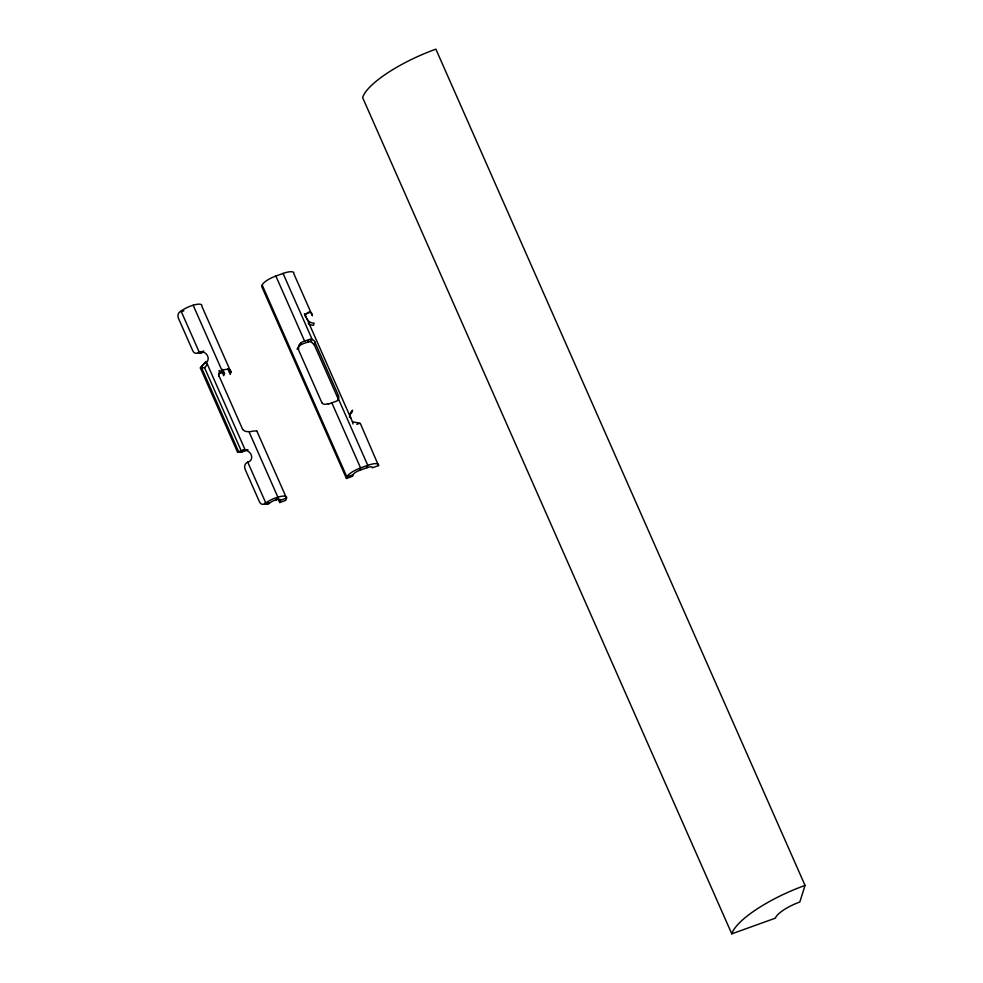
<?xml version="1.0" encoding="UTF-8"?>
<svg xmlns="http://www.w3.org/2000/svg" width="983" height="983" viewBox="0 0 983 983"><rect width="100%" height="100%" fill="white"/><g stroke="black" fill="none" stroke-linecap="round" stroke-linejoin="round"><path stroke-width="1.47" d="M227.761 368.797L230.243 374.412L230.993 371.451L229.617 369.62M220.413 372.999A4.03 3.293 -69.7 0 1 220.929 372.815L221.9 370.345A13.344 3.772 -23.8 0 1 228.781 369.338M222.613 369.325L224.443 373.479L223.743 375.715L221.912 371.562M305.234 314.83L308.257 312.275L310.37 312.201A14.131 7.225 -27.9 0 1 312.385 315.764L293.806 273.679A13.344 3.772 -23.8 0 0 283.067 273.434L275.867 276.026A13.344 3.772 -23.8 0 0 262.191 285.07L261.724 286.557L346.446 478.475L352.553 476.276L353.02 474.789A6.672 1.88 -23.8 0 1 359.852 470.267L367.052 467.675A6.672 1.88 -23.8 0 1 372.422 467.797L378.529 465.598L360.269 423.292L352.467 421.83L305.234 314.83A4.768 1.106 70.2 0 0 304.349 313.835M308.76 339.651L304.619 341.15A13.344 3.772 -23.8 0 0 301.068 342.6L300.257 345.144A6.672 1.88 -23.8 0 1 303.882 343.472L308.023 341.973L308.76 339.651A4.768 4.436 17.5 0 1 312.336 339.749L283.067 273.434M265.901 502.866A13.344 3.772 -23.8 0 1 279.872 496.612A13.344 3.772 -23.8 0 1 286.532 498.074L285.82 500.322L279.713 502.522L280.425 500.273L286.532 498.074L256.87 431.095M346.446 478.475L346.913 476.988A13.344 3.772 -23.8 0 1 360.589 467.945L367.789 465.352A13.344 3.772 -23.8 0 1 378.529 465.598M359.852 470.267L360.589 467.945L331.836 402.821A13.344 3.772 -23.8 0 0 328.285 404.271M367.052 467.675L367.789 465.352L338.508 399.037A4.755 4.276 29.3 0 0 338.349 395.658M805.04 885.413L799.818 902.001A23.825 6.721 -23.8 0 0 775.39 918.147L731.782 933.85L362.616 97.587A71.464 20.176 -23.8 0 1 435.874 49.15L805.04 885.413A71.464 20.176 -23.8 0 0 731.782 933.85M297.738 348.031L299.975 345.328M277.882 497.14L275.953 499.856L277.882 497.14L249.129 432.016A13.344 3.772 -23.8 0 1 255.998 431.021L256.686 431.082M200.348 367.912L204.906 362.739A13.971 5.542 -34.7 0 1 205.152 362.481L206.123 361.474L245.025 449.587L243.772 449.968A13.971 2.163 -13.7 0 0 243.465 450.079L237.591 452.278L200.348 367.912L204.55 367.716L207.45 364.398M205.152 362.481L205.214 362.42A13.639 2.691 -41.5 0 0 204.218 363.489L201.183 366.88L238.722 451.91L242.58 450.398A13.639 4.632 -5.3 0 1 243.772 449.968L248.035 449.772A6.979 1.081 -13.7 0 0 246.782 450.202L241.793 452.094L237.591 452.278M183.846 310.849L179.815 311.857A4.768 3.699 87.4 0 0 178.451 318.32L192.803 350.833A4.768 3.699 87.4 0 0 197.853 352.725L202.056 352.541L203.284 351.668L199.082 351.853L197.853 352.725M243.895 450.337A6.414 5.296 46.2 0 1 251.415 455.338A6.414 5.296 46.2 0 1 247.716 462.022L246.487 462.907A4.768 3.699 87.4 0 0 245.136 469.37L259.487 501.883A4.768 3.699 87.4 0 0 264.538 503.775L268.74 503.591L269.969 502.706L265.766 502.903L264.538 503.775M305.062 314.155L310.419 312.225M331.836 402.821L335.977 401.334A4.768 4.436 17.5 0 0 338.508 399.037M356.804 424.349L359.483 423.39M353.02 474.789L346.913 476.988L262.191 285.07M193.159 305.221L221.9 370.345M305.037 315.15L306.278 317.964A6.967 3.563 -27.9 0 0 305.295 316.182M310.382 339.307L311.611 342.072A4.768 4.436 17.5 0 0 308.023 341.973M275.867 276.026L304.619 341.15M298.267 349.248L321.797 402.551M230.944 372.176L201.81 306.155A13.344 3.772 -23.8 0 0 195.15 304.681A13.344 3.772 -23.8 0 0 181.179 310.935M277.882 498.356L279.713 502.522M218.976 370.419L220.032 373.159M219.148 376.182L242.69 429.497M181.032 310.984L199.082 351.853M247.716 462.035L265.766 502.903M204.55 367.716L241.793 452.094M350.71 417.849A7.151 6.66 17.5 0 1 352.602 410.243L351.951 412.319A7.151 6.66 17.5 0 0 349.493 417.333M352.467 421.83A4.768 1.106 70.2 0 1 352.983 423.992M306.991 318.811A7.151 6.66 17.5 0 0 314.155 323.149L313.503 325.226A7.151 6.66 17.5 0 1 308.318 323.481M312.459 339.565A4.755 4.657 13.6 0 1 315.064 342.256M311.476 342.379A4.694 4.018 37.1 0 1 313.896 344.75M297.247 349.051A5.677 0.983 -51.5 0 1 296.977 348.965M270.116 502.669A6.672 1.88 -23.8 0 1 277.095 499.548A6.672 1.88 -23.8 0 1 280.425 500.273M268.74 503.591A4.768 3.699 87.4 0 1 264.808 503.271M327.917 403.583A5.001 3.92 -27.8 0 1 321.687 402.625M298.66 349.088A5.001 4.301 -84.4 0 1 301.167 342.895M228.793 369.289A10.285 5.001 -72.1 0 1 229.481 369.878M220.929 372.79A6.672 1.88 -23.8 0 1 224.443 373.479M337.906 397.894A4.694 4.079 -23 0 1 337.869 400.523M248.625 431.525A4.669 3.391 9.1 0 1 242.838 429.448M218.939 376.268A4.669 4.485 -15.2 0 1 221.691 370.444M218.656 374.363A4.473 4.337 -22.1 0 1 220.02 373.147M199.168 352.012A6.414 5.259 43 0 1 207.327 355.404A6.414 5.259 43 0 1 205.398 362.911M202.056 352.541A4.768 3.699 87.4 0 1 198.357 352.418M202.977 351.287A6.721 5.615 16 0 1 203.764 350.919M314.953 342.293L314.216 344.64L337.747 397.955L338.484 395.608L314.953 342.293"/></g></svg>
